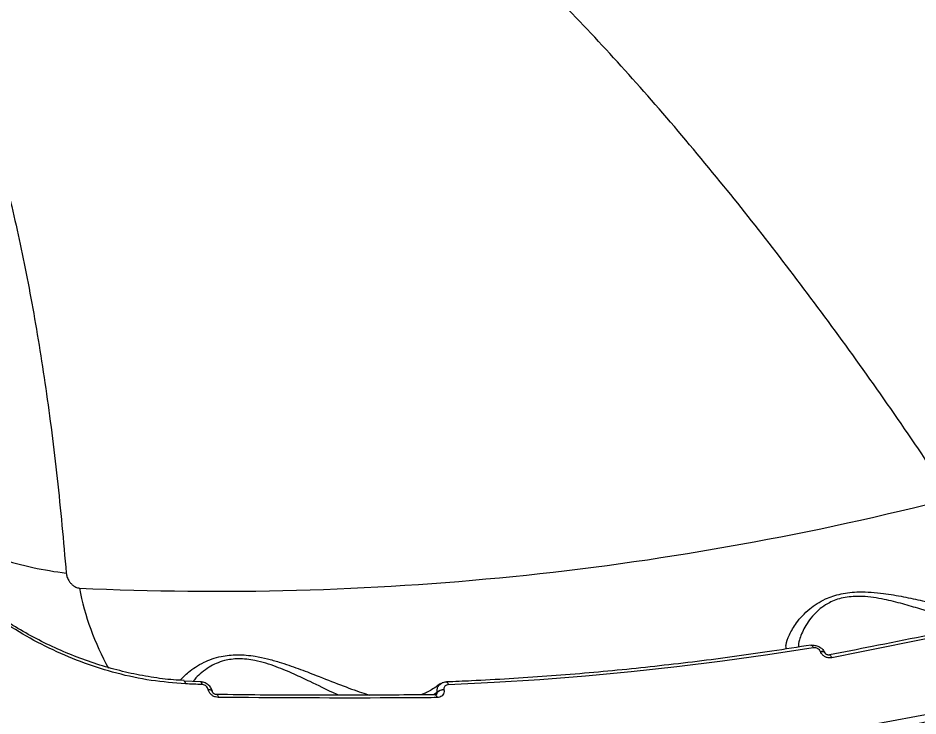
# Model space of a CAD drawing. Header units: millimetres. Extents: x -7151 to 6134, y -5040 to 5562.
# Drawn here: x -2056.8 to -1906.1, y -887.2 to -770.4 of the extents above; entities that cross this region are included whole.
import ezdxf

# ---------------------------------------------------------------- set-up
doc = ezdxf.new("R2010")
doc.units = ezdxf.units.MM
for name, color, linetype in [('DIKOM_ОБЪЕКТ', 7, 'Continuous'), ('DIKOM_РАЗМЕР_ЗОНА', 7, 'Continuous'), ('DIKOM_РАЗМЕР_ОБЪЕКТА', 7, 'Continuous')]:
    doc.layers.add(name, color=color, linetype=linetype)
doc.styles.add('style1', font='arial.ttf', dxfattribs={"width": 0.8})
doc.dimstyles.new('1-50', dxfattribs={"dimtxt": 300, "dimasz": 200, "dimexe": 100, "dimexo": 0, "dimgap": 100, "dimtad": 1, "dimtxsty": 'style1', "dimcen": 200, "dimclrd": 7, "dimclre": 7, "dimclrt": 7, "dimadec": 1, "dimazin": 2, "dimtfac": 1, "dimtmove": 0, "dimatfit": 2, "dimfxl": 0, "dimlwd": 25, "dimlwe": 18, "dimarcsym": 0})

# ---------------------------------------------------------------- blocks, each defined once
blk = doc.blocks.new('*D0')
at = {"layer": 'Defpoints', "color": 0, "transparency": 16777216}
for p in [(4133.55, 168.74), (-4567.47, -1241.13), (4133.55, -4153.12)]:
    blk.add_point(p, dxfattribs=at)
at = {"layer": 'DIKOM_РАЗМЕР_ОБЪЕКТА', "color": 7, "lineweight": 18, "transparency": 16777216}
for p, q in [((4133.55, 168.74), (4133.55, -4253.12)), ((-4567.47, -1241.13), (-4567.47, -4253.12))]:
    blk.add_line(p, q, dxfattribs=at)
at = {"layer": 'DIKOM_РАЗМЕР_ОБЪЕКТА', "color": 7, "lineweight": 25, "transparency": 16777216}
blk.add_line((-4367.47, -4153.12), (3933.55, -4153.12), dxfattribs=at)
at = {"layer": 'DIKOM_РАЗМЕР_ОБЪЕКТА', "color": 7, "transparency": 16777216}
for points in [[(-4367.47, -4119.79), (-4367.47, -4186.45), (-4567.47, -4153.12)], [(3933.55, -4119.79), (3933.55, -4186.45), (4133.55, -4153.12)]]:
    blk.add_solid(points, dxfattribs=at)
at = {"layer": 'DIKOM_РАЗМЕР_ОБЪЕКТА', "color": 7, "transparency": 16777216, "insert": (150.61, -3899.95), "char_height": 300, "attachment_point": 5, "style": 'style1'}
blk.add_mtext('8700', dxfattribs=at)
blk = doc.blocks.new('*D3')
at = {"layer": 'Defpoints', "color": 0, "transparency": 16777216}
for p in [(6133.55, 253.24), (-5802.46, -2467.19), (6133.55, -4939.78)]:
    blk.add_point(p, dxfattribs=at)
at = {"layer": 'DIKOM_РАЗМЕР_ЗОНА', "color": 7, "lineweight": 18, "transparency": 16777216}
for p, q in [((6133.55, 253.24), (6133.55, -5039.78)), ((-5802.46, -2467.19), (-5802.46, -5039.78))]:
    blk.add_line(p, q, dxfattribs=at)
at = {"layer": 'DIKOM_РАЗМЕР_ЗОНА', "color": 7, "lineweight": 25, "transparency": 16777216}
blk.add_line((-5602.46, -4939.78), (5933.55, -4939.78), dxfattribs=at)
at = {"layer": 'DIKOM_РАЗМЕР_ЗОНА', "color": 7, "transparency": 16777216}
for points in [[(-5602.46, -4906.44), (-5602.46, -4973.11), (-5802.46, -4939.78)], [(5933.55, -4906.44), (5933.55, -4973.11), (6133.55, -4939.78)]]:
    blk.add_solid(points, dxfattribs=at)
at = {"layer": 'DIKOM_РАЗМЕР_ЗОНА', "color": 7, "transparency": 16777216, "insert": (186.61, -4686.61), "char_height": 300, "attachment_point": 5, "style": 'style1'}
blk.add_mtext('11950', dxfattribs=at)

msp = doc.modelspace()

# ---------------------------------------------------------------- linework, layer by layer
at = {"layer": 'DIKOM_ОБЪЕКТ', "color": 7, "linetype": 'Continuous', "lineweight": 15}
for p, q in [((-1922.386, -876.468), (-1922.395, -876.446)), ((-1920.887, -876.988), (-1920.873, -876.986)), ((-2026.2, -881.469), (-2028.95, -881.347)), ((-1985.02, -881.503), (-1984.999, -881.5)), ((-2024.886, -882.805), (-2024.89, -882.783)), ((-1985.432, -882.813), (-1985.427, -882.836)), ((-2024.197, -883.146), (-2024.202, -883.123)), ((-2023.486, -883.625), (-2023.473, -883.626)), ((-1986.575, -883.263), (-1987.175, -883.636)), ((-1986.892, -883.654), (-1986.867, -883.654)), ((-1986.884, -883.644), (-1986.57, -883.286)), ((-1986.57, -883.286), (-1986.575, -883.263))]:
    msp.add_line(p, q, dxfattribs=at)
at = {"layer": 'DIKOM_ОБЪЕКТ', "color": 7, "linetype": 'Continuous', "lineweight": 15, "flags": 128}
for points in [[(-2096.828, -887.517), (-2082.982, -889.89), (-2069.083, -891.887), (-2055.14, -893.508), (-2041.162, -894.751), (-2027.16, -895.615), (-2013.14, -896.1), (-1999.114, -896.206), (-1985.089, -895.932), (-1971.076, -895.279), (-1957.084, -894.247), (-1943.12, -892.836), (-1929.196, -891.049), (-1915.319, -888.885), (-1901.5, -886.347), (-1887.746, -883.435), (-1874.067, -880.152), (-1860.473, -876.501), (-1846.971, -872.482), (-1833.571, -868.1), (-1820.282, -863.357), (-1807.112, -858.256)], [(-1923.947, -875.334), (-1923.933, -875.332), (-1923.876, -875.345), (-1923.817, -875.386), (-1923.758, -875.453), (-1923.699, -875.545), (-1923.642, -875.659), (-1923.59, -875.792)], [(-1923.59, -875.792), (-1931.187, -876.969), (-1938.799, -878.03), (-1946.425, -878.976), (-1954.063, -879.806), (-1961.712, -880.52), (-1969.369, -881.118), (-1977.035, -881.599), (-1984.705, -881.965)], [(-1921.657, -876.615), (-1921.692, -876.556), (-1921.757, -876.499), (-1921.847, -876.456), (-1921.96, -876.429), (-1922.091, -876.418), (-1922.237, -876.424), (-1922.395, -876.446)], [(-1921.648, -876.638), (-1921.683, -876.578), (-1921.749, -876.521), (-1921.839, -876.478), (-1921.951, -876.451), (-1922.082, -876.44), (-1922.229, -876.446), (-1922.386, -876.468)], [(-1920.873, -876.986), (-1920.846, -876.987), (-1920.777, -877.014), (-1920.705, -877.077), (-1920.632, -877.172), (-1920.562, -877.296), (-1920.496, -877.446)], [(-2028.95, -881.347), (-2028.957, -881.347), (-2028.959, -881.347)], [(-2028.701, -881.811), (-2028.728, -881.677), (-2028.763, -881.562), (-2028.805, -881.469), (-2028.852, -881.401), (-2028.903, -881.36), (-2028.95, -881.347)], [(-2026.2, -881.469), (-2026.153, -881.482), (-2026.102, -881.523), (-2026.054, -881.591), (-2026.012, -881.684), (-2025.977, -881.799), (-2025.949, -881.933)], [(-1984.999, -881.5), (-1984.997, -881.5), (-1984.942, -881.513), (-1984.888, -881.554), (-1984.836, -881.622), (-1984.787, -881.715), (-1984.743, -881.83), (-1984.705, -881.965)], [(-2025.949, -881.933), (-2026.292, -881.919), (-2026.637, -881.904), (-2026.981, -881.889), (-2027.325, -881.874), (-2027.669, -881.859), (-2028.013, -881.843), (-2028.357, -881.827), (-2028.701, -881.811)], [(-2024.201, -883.123), (-2024.222, -883.06), (-2024.276, -882.983), (-2024.356, -882.916), (-2024.461, -882.861), (-2024.588, -882.82), (-2024.732, -882.793), (-2024.89, -882.783)], [(-2024.197, -883.148), (-2024.218, -883.083), (-2024.271, -883.006), (-2024.351, -882.939), (-2024.457, -882.884), (-2024.583, -882.843), (-2024.727, -882.816), (-2024.886, -882.805)], [(-2023.473, -883.626), (-2023.468, -883.627), (-2023.404, -883.655), (-2023.343, -883.719), (-2023.288, -883.816), (-2023.241, -883.943), (-2023.202, -884.095)], [(-1986.867, -883.654), (-1986.86, -883.654), (-1986.801, -883.683), (-1986.745, -883.747), (-1986.693, -883.844), (-1986.648, -883.971), (-1986.61, -884.123)]]:
    msp.add_lwpolyline(points, dxfattribs=at)
at = {"layer": 'DIKOM_ОБЪЕКТ', "color": 7, "linetype": 'Continuous', "lineweight": 15}
for centre, radius, start, end in [((-2023.42, -373.486), 492.845, 267.31939, 284.21538), ((-2040.803, -799.663), 64.106, 252.82543, 262.95277), ((-2002.26, -857.317), 45.014, 190.85192, 209.08254), ((-1985.465, -884.404), 1.592, 88.8013, 134.20063), ((-1985.461, -884.426), 1.591, 88.79224, 134.20452)]:
    msp.add_arc(centre, radius, start, end, dxfattribs=at)
for points, knots in [([(-1807.112, -858.256), (-1809.201, -854.579), (-1814.83, -844.674), (-1824.106, -829.057), (-1834.931, -811.633), (-1845.92, -794.801), (-1857.038, -778.637), (-1868.249, -763.216), (-1879.308, -748.878), (-1890.178, -735.646), (-1900.831, -723.52), (-1911.441, -712.301), (-1921.968, -702.07), (-1932.372, -692.887), (-1942.424, -684.953), (-1952.099, -678.267), (-1961.379, -672.797), (-1970.411, -668.466), (-1979.171, -665.292), (-1987.553, -663.491), (-1993.145, -662.771), (-1995.799, -663.002), (-1995.95, -663.015)], [0, 0, 0, 0, 0.0312033, 0.0840616, 0.1369606, 0.189819, 0.2442126, 0.2986501, 0.3530438, 0.4059018, 0.4588006, 0.5116591, 0.5660528, 0.6204905, 0.6748838, 0.7277418, 0.78064, 0.8334974, 0.8878907, 0.9423276, 0.9967208, 1, 1, 1, 1]), ([(-1833.842, -812.271), (-1834.32, -811.513), (-1836.577, -807.934), (-1840.624, -801.721), (-1845.979, -793.646), (-1851.339, -785.783), (-1856.705, -778.113), (-1862.079, -770.637), (-1867.461, -763.354), (-1872.854, -756.259), (-1878.253, -749.362), (-1883.641, -742.683), (-1888.996, -736.251), (-1894.303, -730.084), (-1899.559, -724.185), (-1904.767, -718.55), (-1909.928, -713.177), (-1915.047, -708.064), (-1920.12, -703.209), (-1925.155, -698.611), (-1930.147, -694.269), (-1935.103, -690.182), (-1940.018, -686.352), (-1944.884, -682.788), (-1949.678, -679.505), (-1954.385, -676.518), (-1958.999, -673.828), (-1963.522, -671.435), (-1967.957, -669.336), (-1972.303, -667.532), (-1976.566, -666.021), (-1980.741, -664.805), (-1984.833, -663.88), (-1988.837, -663.26), (-1992.444, -662.928), (-1994.668, -662.938), (-1995.625, -662.942)], [0, 0, 0, 0, 0.0080996, 0.0382168, 0.0682976, 0.0983764, 0.1284814, 0.1586416, 0.1888922, 0.2192671, 0.2498, 0.2804021, 0.3109053, 0.3412596, 0.3714999, 0.4016615, 0.4317777, 0.4618849, 0.4920115, 0.5221862, 0.5524425, 0.5828145, 0.613337, 0.6439826, 0.6745961, 0.705044, 0.7353669, 0.7655974, 0.7957676, 0.8259077, 0.8560469, 0.8862084, 0.9164137, 0.9466894, 0.977061, 1, 1, 1, 1]), ([(-1901.953, -848.467), (-1905.036, -843.914), (-1911.203, -834.808), (-1920.512, -821.85), (-1929.843, -809.444), (-1939.502, -797.263), (-1949.43, -785.454), (-1959.581, -774.151), (-1969.695, -763.674), (-1979.73, -754.1), (-1989.642, -745.487), (-1999.109, -738.109), (-2008.108, -731.927), (-2016.633, -726.879), (-2024.917, -722.816), (-2032.915, -719.805), (-2040.601, -717.853), (-2047.912, -717.101), (-2053.255, -717.159), (-2056.009, -717.869), (-2056.603, -718.022)], [0, 0, 0, 0, 0.0529863, 0.1059727, 0.1594867, 0.2130003, 0.2721586, 0.3313624, 0.3905198, 0.4514212, 0.5123735, 0.5732738, 0.6305707, 0.6879116, 0.7452079, 0.8041577, 0.8631554, 0.9221058, 0.9831879, 1, 1, 1, 1]), ([(-2117.694, -724.186), (-2115.719, -724.22), (-2111.36, -724.294), (-2104.917, -725.96), (-2098.336, -728.898), (-2092.191, -733.095), (-2086.501, -738.394), (-2081.254, -744.691), (-2076.295, -752.142), (-2071.649, -760.769), (-2067.336, -770.566), (-2063.467, -781.25), (-2060.034, -792.739), (-2057.02, -804.937), (-2054.349, -818.103), (-2052.051, -832.249), (-2050.103, -847.284), (-2049.146, -857.953), (-2048.668, -863.285)], [0, 0, 0, 0, 0.0539812, 0.1191344, 0.1852239, 0.251313, 0.3133854, 0.3755069, 0.4375799, 0.5014611, 0.5653947, 0.6292771, 0.6902268, 0.751221, 0.8121711, 0.8747648, 0.9374057, 1, 1, 1, 1]), ([(-2028.701, -881.811), (-2030.618, -881.661), (-2034.453, -881.359), (-2040.133, -880.148), (-2045.64, -878.43), (-2050.916, -876.229), (-2056.003, -873.559), (-2060.832, -870.442), (-2065.353, -866.944), (-2069.519, -863.118), (-2073.266, -859.014), (-2076.567, -854.703), (-2079.376, -850.277), (-2081.644, -845.804), (-2083.428, -841.338), (-2084.172, -838.404), (-2084.544, -836.94)], [0, 0, 0, 0, 0.0751104, 0.1502187, 0.2212835, 0.2925791, 0.3636478, 0.4347728, 0.506123, 0.5772505, 0.6483419, 0.7196584, 0.7907525, 0.8604294, 0.9303185, 1, 1, 1, 1]), ([(-1806.686, -859.415), (-1808.787, -860.251), (-1814.883, -862.679), (-1825.054, -866.473), (-1837.225, -870.694), (-1849.488, -874.61), (-1861.833, -878.223), (-1874.255, -881.531), (-1886.747, -884.532), (-1899.301, -887.224), (-1911.912, -889.605), (-1924.571, -891.676), (-1937.273, -893.433), (-1950.01, -894.876), (-1962.776, -896.006), (-1975.563, -896.82), (-1988.364, -897.318), (-2001.173, -897.501), (-2013.983, -897.368), (-2026.786, -896.919), (-2039.576, -896.154), (-2052.345, -895.074), (-2065.087, -893.68), (-2077.795, -891.969), (-2088.419, -890.284), (-2094.799, -889.128), (-2096.97, -888.734)], [0, 0, 0, 0, 0.0228187, 0.0662171, 0.1096169, 0.1530147, 0.1964137, 0.2398143, 0.2832132, 0.3266124, 0.3700127, 0.4134116, 0.4568111, 0.5002119, 0.5436105, 0.5870106, 0.6304115, 0.6738115, 0.7172112, 0.7606113, 0.8040104, 0.8474103, 0.8908106, 0.9342105, 0.9776107, 1, 1, 1, 1]), ([(-2028.954, -881.245), (-2029.535, -881.22), (-2031.363, -881.14), (-2034.485, -880.718), (-2038.298, -879.996), (-2042.121, -878.995), (-2045.916, -877.743), (-2049.646, -876.246), (-2053.273, -874.521), (-2056.765, -872.586), (-2060.091, -870.461), (-2063.224, -868.163), (-2066.165, -865.713), (-2068.904, -863.108), (-2070.759, -861.205), (-2071.638, -860.145), (-2071.728, -860.037)], [0, 0, 0, 0, 0.0371423, 0.1167914, 0.1972105, 0.2781697, 0.3594187, 0.4405866, 0.5213404, 0.6014135, 0.6806087, 0.7587955, 0.8359407, 0.9129855, 0.9911141, 1, 1, 1, 1]), ([(-2048.668, -863.285), (-2048.64, -863.483), (-2048.58, -863.895), (-2048.317, -864.466), (-2047.967, -864.95), (-2047.573, -865.33), (-2047.165, -865.597), (-2046.779, -865.755), (-2046.569, -865.78), (-2046.469, -865.792)], [0, 0, 0, 0, 0.1943908, 0.4037579, 0.5539449, 0.6910896, 0.8350656, 0.9219097, 1, 1, 1, 1]), ([(-1928.137, -875.987), (-1928.158, -875.769), (-1928.219, -875.126), (-1927.675, -873.623), (-1926.687, -871.928), (-1925.465, -870.431), (-1924.32, -869.336), (-1923.012, -868.372), (-1921.348, -867.452), (-1919, -866.664), (-1916.283, -866.385), (-1913.88, -866.457), (-1911.355, -866.72), (-1908.455, -867.22), (-1904.792, -868.028), (-1900.946, -868.941), (-1897.682, -869.707), (-1895.284, -870.209), (-1894.231, -870.398), (-1893.704, -870.493)], [0, 0, 0, 0, 0.0441241, 0.1296679, 0.2151796, 0.2626277, 0.310028, 0.3471639, 0.3842263, 0.4390832, 0.4940685, 0.531053, 0.5681048, 0.6320103, 0.6960426, 0.7910096, 0.8859708, 0.9429985, 1, 1, 1, 1]), ([(-1896.834, -872.135), (-1897.391, -871.963), (-1898.931, -871.486), (-1901.992, -870.488), (-1905.551, -869.329), (-1908.98, -868.315), (-1911.644, -867.665), (-1913.987, -867.287), (-1916.172, -867.12), (-1918.662, -867.321), (-1920.752, -868.088), (-1922.191, -869.01), (-1923.306, -869.995), (-1924.261, -871.133), (-1925.24, -872.69), (-1925.946, -874.289), (-1926.085, -875.282), (-1926.14, -875.676)], [0, 0, 0, 0, 0.0629604, 0.1739956, 0.2879408, 0.3616284, 0.4367551, 0.4779302, 0.5201236, 0.5803991, 0.6405915, 0.6818141, 0.7242391, 0.7788643, 0.8342885, 0.9342917, 1, 1, 1, 1]), ([(-1884.936, -869.613), (-1888.889, -870.456), (-1898.509, -872.508), (-1910.489, -874.951), (-1918.493, -876.505), (-1920.876, -876.967)], [0, 0, 0, 0, 0.3287882, 0.8001737, 1, 1, 1, 1]), ([(-1884.572, -870.093), (-1885.193, -870.226), (-1888.3, -870.888), (-1900.307, -873.42), (-1911.637, -875.679), (-1920.496, -877.446)], [0, 0, 0, 0, 0.0517063, 0.258549, 1, 1, 1, 1]), ([(-1923.947, -875.334), (-1926.137, -875.681), (-1932.493, -876.689), (-1943.046, -878.119), (-1955.614, -879.52), (-1968.21, -880.599), (-1978.01, -881.203), (-1983.609, -881.441), (-1984.999, -881.5)], [0, 0, 0, 0, 0.1082714, 0.3141914, 0.5201192, 0.7260461, 0.9319693, 1, 1, 1, 1]), ([(-1924.031, -875.391), (-1923.854, -875.371), (-1923.46, -875.326), (-1922.928, -875.453), (-1922.415, -875.704), (-1921.982, -876.069), (-1921.737, -876.456), (-1921.654, -876.675), (-1921.643, -876.705)], [0, 0, 0, 0, 0.1805028, 0.4028586, 0.5309869, 0.749582, 0.9663559, 1, 1, 1, 1]), ([(-2029.572, -881.212), (-2029.154, -880.764), (-2028.485, -880.046), (-2027.064, -879.003), (-2025.755, -878.252), (-2024.303, -877.639), (-2022.508, -877.127), (-2020.064, -876.855), (-2017.344, -877.104), (-2014.993, -877.605), (-2012.555, -878.294), (-2009.789, -879.253), (-2006.319, -880.599), (-2002.702, -882.019), (-1999.758, -883.123), (-1998.318, -883.576), (-1997.882, -883.713)], [0, 0, 0, 0, 0.0995762, 0.1595693, 0.2195134, 0.2664658, 0.3133308, 0.3827041, 0.4522325, 0.4989956, 0.5458579, 0.6266554, 0.7076288, 0.8277165, 0.9477918, 1, 1, 1, 1]), ([(-1922.395, -876.446), (-1922.4, -876.432), (-1922.443, -876.326), (-1922.566, -876.139), (-1922.785, -875.959), (-1923.042, -875.833), (-1923.308, -875.767), (-1923.502, -875.784), (-1923.59, -875.792)], [0, 0, 0, 0, 0.0340067, 0.2522694, 0.4704671, 0.5980539, 0.8195414, 1, 1, 1, 1]), ([(-1920.496, -877.446), (-1920.662, -877.463), (-1920.992, -877.497), (-1921.503, -877.36), (-1921.945, -877.099), (-1922.243, -876.78), (-1922.346, -876.555), (-1922.386, -876.468)], [0, 0, 0, 0, 0.2181606, 0.4367862, 0.6529312, 0.8657321, 1, 1, 1, 1]), ([(-1921.649, -876.637), (-1921.651, -876.632), (-1921.654, -876.625), (-1921.656, -876.617), (-1921.657, -876.615)], [0, 0, 0, 0, 0.6994623, 1, 1, 1, 1]), ([(-1920.887, -876.986), (-1920.897, -876.988), (-1920.95, -877.003), (-1921.083, -877.002), (-1921.256, -876.964), (-1921.415, -876.893), (-1921.54, -876.798), (-1921.62, -876.701), (-1921.639, -876.658), (-1921.648, -876.637)], [0, 0, 0, 0, 0.0459683, 0.232828, 0.3871093, 0.5443608, 0.6998369, 0.854128, 1, 1, 1, 1]), ([(-2003.098, -883.712), (-2003.404, -883.57), (-2004.804, -882.919), (-2007.313, -881.675), (-2010.494, -880.185), (-2013.006, -879.121), (-2015.245, -878.356), (-2017.364, -877.805), (-2019.847, -877.526), (-2022.035, -877.829), (-2023.607, -878.389), (-2024.877, -879.063), (-2025.995, -879.894), (-2026.902, -880.725), (-2027.252, -881.223), (-2027.387, -881.416)], [0, 0, 0, 0, 0.0437436, 0.2004487, 0.3017914, 0.4051129, 0.4617358, 0.5197596, 0.6026566, 0.6854423, 0.742132, 0.8004766, 0.8755994, 0.9518239, 1, 1, 1, 1]), ([(-2024.202, -883.126), (-2024.202, -883.124), (-2024.22, -882.903), (-2024.428, -882.469), (-2024.891, -881.928), (-2025.523, -881.553), (-2025.986, -881.508), (-2026.201, -881.487)], [0, 0, 0, 0, 0.0021288, 0.246863, 0.5021492, 0.7686873, 1, 1, 1, 1]), ([(-1984.998, -881.512), (-1985.208, -881.529), (-1985.586, -881.561), (-1985.889, -881.776), (-1986.023, -881.871)], [0, 0, 0, 0, 0.5565422, 1, 1, 1, 1]), ([(-2024.89, -882.783), (-2024.893, -882.768), (-2024.917, -882.661), (-2025.004, -882.46), (-2025.187, -882.247), (-2025.417, -882.079), (-2025.667, -881.965), (-2025.861, -881.943), (-2025.949, -881.933)], [0, 0, 0, 0, 0.034096, 0.2523085, 0.4704782, 0.5979955, 0.8192096, 1, 1, 1, 1]), ([(-2023.202, -884.095), (-2023.368, -884.079), (-2023.699, -884.047), (-2024.176, -883.818), (-2024.564, -883.486), (-2024.8, -883.127), (-2024.862, -882.895), (-2024.886, -882.805)], [0, 0, 0, 0, 0.218369, 0.4367563, 0.6530878, 0.8657419, 1, 1, 1, 1]), ([(-1986.033, -881.784), (-1986.38, -882.04), (-1987.289, -882.712), (-1988.376, -883.319), (-1989.099, -883.586), (-1989.276, -883.651)], [0, 0, 0, 0, 0.3171711, 0.8320935, 1, 1, 1, 1]), ([(-1985.427, -882.836), (-1985.415, -882.925), (-1985.383, -883.157), (-1985.476, -883.516), (-1985.734, -883.848), (-1986.126, -884.076), (-1986.449, -884.107), (-1986.61, -884.123)], [0, 0, 0, 0, 0.1342789, 0.3469422, 0.5631722, 0.781652, 1, 1, 1, 1]), ([(-1986.575, -883.263), (-1986.586, -883.079), (-1986.609, -882.692), (-1986.414, -882.253), (-1986.198, -881.963), (-1986.044, -881.88), (-1985.99, -881.851)], [0, 0, 0, 0, 0.3215594, 0.6764956, 0.8862163, 1, 1, 1, 1]), ([(-1984.705, -881.965), (-1984.707, -881.965), (-1984.812, -881.969), (-1985.013, -882.01), (-1985.223, -882.138), (-1985.376, -882.319), (-1985.462, -882.539), (-1985.442, -882.724), (-1985.432, -882.813)], [0, 0, 0, 0, 0.0043439, 0.2197151, 0.4355249, 0.5682932, 0.793844, 1, 1, 1, 1]), ([(-2023.486, -883.623), (-2023.497, -883.623), (-2023.553, -883.626), (-2023.686, -883.6), (-2023.853, -883.532), (-2023.997, -883.437), (-2024.106, -883.328), (-2024.174, -883.224), (-2024.195, -883.159), (-2024.196, -883.15), (-2024.196, -883.149)], [0, 0, 0, 0, 0.0449297, 0.219751, 0.3708578, 0.5254, 0.6638041, 0.8097382, 0.9751177, 1, 1, 1, 1]), ([(-1986.866, -883.634), (-1990.899, -883.668), (-2000.714, -883.753), (-2012.914, -883.734), (-2021.05, -883.634), (-2023.472, -883.604)], [0, 0, 0, 0, 0.3287967, 0.8001735, 1, 1, 1, 1]), ([(-1986.61, -884.123), (-1987.244, -884.129), (-1990.414, -884.155), (-2002.658, -884.229), (-2014.188, -884.154), (-2023.202, -884.095)], [0, 0, 0, 0, 0.0517095, 0.2585519, 1, 1, 1, 1]), ([(-1986.663, -883.6), (-1986.661, -883.6), (-1986.658, -883.599), (-1986.73, -883.636), (-1986.825, -883.657), (-1986.882, -883.653), (-1986.886, -883.652)], [0, 0, 0, 0, 0.2980284, 0.6809285, 0.9820933, 1, 1, 1, 1]), ([(-1986.661, -883.59), (-1986.638, -883.565), (-1986.581, -883.5), (-1986.553, -883.389), (-1986.566, -883.315), (-1986.57, -883.286)], [0, 0, 0, 0, 0.2908098, 0.7262893, 1, 1, 1, 1])]:
    msp.add_open_spline(points, degree=3, knots=knots, dxfattribs=at)

# ---------------------------------------------------------------- dimensions: what is measured, and where the dimension line sits
at = {"layer": 'DIKOM_РАЗМЕР_ЗОНА'}
dim = msp.add_linear_dim(base=(6133.546, -4939.778), p1=(-5802.455, -2467.185), p2=(6133.546, 253.243), text='11950', dimstyle='1-50', dxfattribs=at)
dim.commit()
dim.dimension.update_dxf_attribs({"geometry": '*D3', "text_midpoint": (186.606, -4939.778), "dimtype": 160})
at = {"layer": 'DIKOM_РАЗМЕР_ОБЪЕКТА'}
dim = msp.add_linear_dim(base=(4133.546, -4153.121), p1=(-4567.472, -1241.128), p2=(4133.546, 168.743), text='8700', dimstyle='1-50', dxfattribs=at)
dim.commit()
dim.dimension.update_dxf_attribs({"geometry": '*D0', "text_midpoint": (150.606, -4153.121), "dimtype": 160})

doc.saveas('drawing.dxf')
